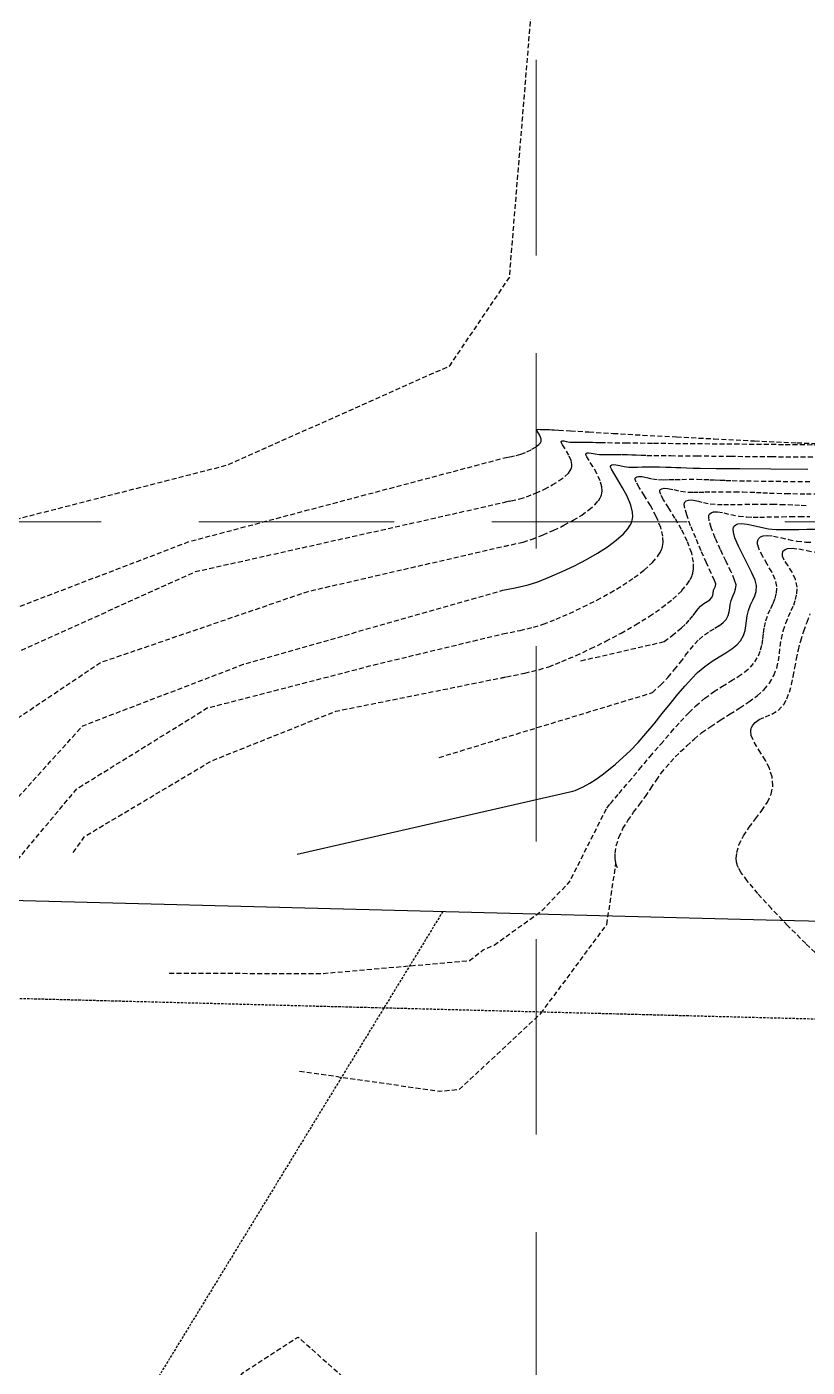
# Model space of a CAD drawing. Header units: inches. Extents: x 8135 to 11700, y -938 to 4760.
# Drawn here: x 10221.2 to 10301, y 4047.2 to 4184.4 of the extents above; entities that cross this region are included whole.
import ezdxf

# ---------------------------------------------------------------- set-up
doc = ezdxf.new("R2010")
doc.units = ezdxf.units.IN
doc.header["$MEASUREMENT"] = 0
for name, pattern in [('DASHED', [0.75, 0.5, -0.25]), ('DASHED2', [0.375, 0.25, -0.125]), ('HIDDEN', [0.375, 0.25, -0.125])]:
    doc.linetypes.add(name, pattern=pattern)
for name, color, linetype in [('ADJ', 11, 'Continuous'), ('EC', 35, 'DASHED'), ('ESMT', 7, 'HIDDEN'), ('EX-ESMT', 8, 'DASHED2'), ('GRID', 254, 'HIDDEN')]:
    doc.layers.add(name, color=color, linetype=linetype)

msp = doc.modelspace()

# ---------------------------------------------------------------- linework, layer by layer
at = {"layer": 'ADJ', "ltscale": 100}
msp.add_line((10114.71, 4097.69), (10296.83, 4093), dxfattribs=at)
at = {"layer": 'ADJ'}
msp.add_line((10296.83, 4093), (10393.12, 4090.51), dxfattribs=at)
at = {"layer": 'EC', "color": 35}
for p, q in [((10273.33, 4143.2), (10273.49, 4143.21)), ((10273.4, 4143.03), (10273.33, 4143.2)), ((10273.6, 4142.72), (10273.4, 4143.03)), ((10273.49, 4143.21), (10273.74, 4143.17)), ((10273.75, 4142.41), (10273.6, 4142.72)), ((10273.74, 4143.17), (10273.93, 4143.17)), ((10273.82, 4142.18), (10273.75, 4142.41)), ((10273.8, 4141.97), (10273.82, 4142.04)), ((10273.82, 4142.04), (10273.82, 4142.18)), ((10273.93, 4143.17), (10274.14, 4143.17)), ((10274.14, 4143.17), (10274.41, 4143.17)), ((10274.41, 4143.17), (10274.66, 4143.17)), ((10274.66, 4143.17), (10274.88, 4143.16)), ((10274.88, 4143.16), (10275.15, 4143.15)), ((10275.15, 4143.15), (10275.6, 4143.12)), ((10275.6, 4143.12), (10276.81, 4143.05)), ((10276.81, 4143.05), (10278.69, 4142.93)), ((10278.69, 4142.93), (10281.18, 4142.79)), ((10281.18, 4142.79), (10284.2, 4142.61)), ((10284.2, 4142.61), (10287.66, 4142.43)), ((10287.66, 4142.43), (10291.5, 4142.23)), ((10291.5, 4142.23), (10295.64, 4142.02)), ((10271.73, 4140.65), (10272.32, 4140.89)), ((10272.32, 4140.89), (10272.85, 4141.16)), ((10272.85, 4141.16), (10273.3, 4141.43)), ((10273.3, 4141.43), (10273.57, 4141.65)), ((10273.57, 4141.65), (10273.72, 4141.82)), ((10273.72, 4141.82), (10273.78, 4141.92)), ((10273.78, 4141.92), (10273.8, 4141.97)), ((10275.85, 4141.93), (10275.86, 4141.95)), ((10275.88, 4141.83), (10275.85, 4141.93)), ((10275.86, 4141.95), (10275.89, 4141.98)), ((10276, 4141.61), (10275.88, 4141.83)), ((10275.89, 4141.98), (10275.96, 4142.01)), ((10275.96, 4142.01), (10276.12, 4142.01)), ((10276.26, 4141.2), (10276, 4141.61)), ((10276.12, 4142.01), (10276.37, 4141.95)), ((10276.63, 4140.55), (10276.26, 4141.2)), ((10276.37, 4141.95), (10276.75, 4141.89)), ((10276.75, 4141.89), (10277.06, 4141.89)), ((10277.06, 4141.89), (10277.4, 4141.9)), ((10277.4, 4141.9), (10277.79, 4141.9)), ((10277.79, 4141.9), (10278.25, 4141.9)), ((10278.25, 4141.9), (10278.68, 4141.89)), ((10278.37, 4140.68), (10278.39, 4140.71)), ((10278.39, 4140.59), (10278.37, 4140.68)), ((10278.39, 4140.71), (10278.42, 4140.74)), ((10278.42, 4140.74), (10278.5, 4140.79)), ((10278.5, 4140.79), (10278.66, 4140.81)), ((10278.66, 4140.81), (10278.92, 4140.77)), ((10278.68, 4141.89), (10279.05, 4141.88)), ((10278.92, 4140.77), (10279.32, 4140.68)), ((10279.05, 4141.88), (10279.42, 4141.86)), ((10279.32, 4140.68), (10279.77, 4140.62)), ((10279.42, 4141.86), (10279.89, 4141.85)), ((10279.89, 4141.85), (10280.6, 4141.84)), ((10280.6, 4141.84), (10282.45, 4141.82)), ((10282.45, 4141.82), (10285.31, 4141.79)), ((10285.31, 4141.79), (10289.07, 4141.75)), ((10289.07, 4141.75), (10293.6, 4141.71)), ((10293.6, 4141.71), (10298.79, 4141.66)), ((10295.64, 4142.02), (10299.99, 4141.83)), ((10298.79, 4141.66), (10304.52, 4141.6)), ((10299.99, 4141.83), (10304.49, 4141.64)), ((10270.23, 4140.33), (10270.59, 4140.38)), ((10270.59, 4140.38), (10271.25, 4140.51)), ((10271.25, 4140.51), (10271.73, 4140.65)), ((10276.86, 4140), (10276.63, 4140.55)), ((10276.94, 4139.6), (10276.86, 4140)), ((10276.9, 4139.24), (10276.93, 4139.35)), ((10276.93, 4139.35), (10276.94, 4139.6)), ((10278.48, 4140.39), (10278.39, 4140.59)), ((10278.7, 4140.01), (10278.48, 4140.39)), ((10279.09, 4139.4), (10278.7, 4140.01)), ((10279.5, 4138.69), (10279.09, 4139.4)), ((10279.77, 4140.62), (10280.15, 4140.61)), ((10280.15, 4140.61), (10280.56, 4140.62)), ((10280.56, 4140.62), (10281.01, 4140.63)), ((10281.01, 4140.63), (10281.51, 4140.63)), ((10281.51, 4140.63), (10282.09, 4140.63)), ((10282.09, 4140.63), (10282.64, 4140.62)), ((10282.64, 4140.62), (10283.1, 4140.6)), ((10283.1, 4140.6), (10283.54, 4140.58)), ((10283.54, 4140.58), (10284.03, 4140.56)), ((10284.03, 4140.56), (10284.63, 4140.54)), ((10284.63, 4140.54), (10285.34, 4140.53)), ((10285.34, 4140.53), (10287.07, 4140.51)), ((10287.07, 4140.51), (10289.73, 4140.49)), ((10289.73, 4140.49), (10293.19, 4140.45)), ((10293.19, 4140.45), (10297.35, 4140.41)), ((10297.35, 4140.41), (10302.11, 4140.37)), ((10274.94, 4137.51), (10275.65, 4137.95)), ((10275.65, 4137.95), (10276.24, 4138.39)), ((10276.24, 4138.39), (10276.59, 4138.73)), ((10276.59, 4138.73), (10276.78, 4138.99)), ((10276.78, 4138.99), (10276.86, 4139.15)), ((10276.86, 4139.15), (10276.9, 4139.24)), ((10279.85, 4137.93), (10279.5, 4138.69)), ((10280.02, 4137.33), (10279.85, 4137.93)), ((10283.42, 4138.18), (10283.44, 4138.22)), ((10283.43, 4138.06), (10283.42, 4138.18)), ((10283.54, 4137.78), (10283.43, 4138.06)), ((10283.44, 4138.22), (10283.48, 4138.27)), ((10283.48, 4138.27), (10283.58, 4138.34)), ((10283.58, 4138.34), (10283.78, 4138.39)), ((10283.78, 4138.39), (10284.11, 4138.37)), ((10284.11, 4138.37), (10284.61, 4138.26)), ((10284.61, 4138.26), (10285.19, 4138.13)), ((10285.19, 4138.13), (10285.81, 4138.06)), ((10285.81, 4138.06), (10286.34, 4138.05)), ((10286.34, 4138.05), (10286.91, 4138.06)), ((10286.91, 4138.06), (10287.52, 4138.07)), ((10287.52, 4138.07), (10288.19, 4138.08)), ((10288.19, 4138.08), (10288.94, 4138.09)), ((10288.94, 4138.09), (10289.77, 4138.09)), ((10289.77, 4138.09), (10290.46, 4138.07)), ((10290.46, 4138.07), (10291.06, 4138.05)), ((10291.06, 4138.05), (10291.61, 4138.03)), ((10291.61, 4138.03), (10292.14, 4138)), ((10292.14, 4138), (10292.71, 4137.98)), ((10292.71, 4137.98), (10293.35, 4137.96)), ((10293.35, 4137.96), (10294.11, 4137.93)), ((10294.11, 4137.93), (10294.81, 4137.92)), ((10294.81, 4137.92), (10296.33, 4137.91)), ((10272.3, 4136.3), (10273.24, 4136.68)), ((10273.24, 4136.68), (10274.13, 4137.08)), ((10274.13, 4137.08), (10274.94, 4137.51)), ((10279.99, 4136.5), (10280.03, 4136.63)), ((10280.06, 4136.9), (10280.02, 4137.33)), ((10280.03, 4136.63), (10280.06, 4136.9)), ((10283.84, 4137.26), (10283.54, 4137.78)), ((10284.38, 4136.41), (10283.84, 4137.26)), ((10285.94, 4136.93), (10285.96, 4136.97)), ((10285.95, 4136.81), (10285.94, 4136.93)), ((10286.05, 4136.53), (10285.95, 4136.81)), ((10285.96, 4136.97), (10286.01, 4137.04)), ((10286.01, 4137.04), (10286.14, 4137.12)), ((10286.14, 4137.12), (10286.38, 4137.18)), ((10286.38, 4137.18), (10286.78, 4137.16)), ((10286.78, 4137.16), (10287.38, 4137.03)), ((10287.38, 4137.03), (10288.08, 4136.87)), ((10288.08, 4136.87), (10288.82, 4136.78)), ((10288.82, 4136.78), (10289.38, 4136.77)), ((10289.38, 4136.77), (10289.96, 4136.78)), ((10289.96, 4136.78), (10290.57, 4136.79)), ((10290.57, 4136.79), (10291.23, 4136.8)), ((10291.23, 4136.8), (10291.95, 4136.81)), ((10291.95, 4136.81), (10292.74, 4136.82)), ((10292.74, 4136.82), (10293.61, 4136.81)), ((10293.61, 4136.81), (10294.44, 4136.8)), ((10294.44, 4136.8), (10295.17, 4136.77)), ((10295.17, 4136.77), (10295.83, 4136.75)), ((10295.83, 4136.75), (10296.48, 4136.72)), ((10296.33, 4137.91), (10298.56, 4137.88)), ((10296.48, 4136.72), (10297.16, 4136.68)), ((10297.16, 4136.68), (10297.94, 4136.66)), ((10297.94, 4136.66), (10298.85, 4136.63)), ((10298.56, 4137.88), (10301.43, 4137.86)), ((10298.85, 4136.63), (10299.55, 4136.62)), ((10299.55, 4136.62), (10300.95, 4136.6)), ((10300.95, 4136.6), (10302.98, 4136.58)), ((10270.11, 4135.78), (10270.71, 4135.89)), ((10270.71, 4135.89), (10271.62, 4136.09)), ((10271.62, 4136.09), (10272.3, 4136.3)), ((10278.69, 4134.95), (10279.29, 4135.48)), ((10279.29, 4135.48), (10279.66, 4135.9)), ((10279.66, 4135.9), (10279.86, 4136.2)), ((10279.86, 4136.2), (10279.95, 4136.4)), ((10279.95, 4136.4), (10279.99, 4136.5)), ((10284.99, 4135.4), (10284.38, 4136.41)), ((10285.59, 4134.29), (10284.99, 4135.4)), ((10286.33, 4136), (10286.05, 4136.53)), ((10286.86, 4135.14), (10286.33, 4136)), ((10288.44, 4135.51), (10288.46, 4135.68)), ((10288.5, 4135.14), (10288.44, 4135.51)), ((10288.46, 4135.68), (10288.49, 4135.73)), ((10288.49, 4135.73), (10288.54, 4135.79)), ((10288.54, 4135.79), (10288.66, 4135.88)), ((10288.66, 4135.88), (10288.88, 4135.96)), ((10288.88, 4135.96), (10289.24, 4135.97)), ((10289.24, 4135.97), (10289.78, 4135.88)), ((10289.78, 4135.88), (10290.41, 4135.73)), ((10290.41, 4135.73), (10291.11, 4135.58)), ((10291.11, 4135.58), (10291.84, 4135.51)), ((10291.84, 4135.51), (10292.49, 4135.5)), ((10292.49, 4135.5), (10293.17, 4135.5)), ((10293.17, 4135.5), (10293.89, 4135.51)), ((10293.89, 4135.51), (10294.66, 4135.53)), ((10294.66, 4135.53), (10295.51, 4135.54)), ((10295.51, 4135.54), (10296.43, 4135.55)), ((10296.43, 4135.55), (10297.45, 4135.54)), ((10297.45, 4135.54), (10298.31, 4135.52)), ((10298.31, 4135.52), (10299.07, 4135.5)), ((10299.07, 4135.5), (10299.76, 4135.47)), ((10299.76, 4135.47), (10300.43, 4135.44)), ((10300.43, 4135.44), (10301.1, 4135.41)), ((10276.14, 4133.38), (10277.09, 4133.9)), ((10277.09, 4133.9), (10277.95, 4134.42)), ((10277.95, 4134.42), (10278.69, 4134.95)), ((10286.05, 4133.15), (10285.59, 4134.29)), ((10287.5, 4134.11), (10286.86, 4135.14)), ((10288.17, 4132.96), (10287.5, 4134.11)), ((10288.7, 4134.45), (10288.5, 4135.14)), ((10289.1, 4133.34), (10288.7, 4134.45)), ((10290.95, 4134.24), (10290.98, 4134.42)), ((10291, 4133.85), (10290.95, 4134.24)), ((10290.98, 4134.42), (10291.01, 4134.49)), ((10291.21, 4133.15), (10291, 4133.85)), ((10291.01, 4134.49), (10291.07, 4134.55)), ((10291.07, 4134.55), (10291.21, 4134.66)), ((10291.21, 4134.66), (10291.46, 4134.75)), ((10291.46, 4134.75), (10291.87, 4134.76)), ((10291.87, 4134.76), (10292.5, 4134.65)), ((10292.5, 4134.65), (10293.22, 4134.48)), ((10293.22, 4134.48), (10294.02, 4134.32)), ((10294.02, 4134.32), (10294.86, 4134.23)), ((10294.86, 4134.23), (10295.51, 4134.22)), ((10295.51, 4134.22), (10296.18, 4134.22)), ((10296.18, 4134.22), (10296.89, 4134.23)), ((10296.89, 4134.23), (10297.64, 4134.24)), ((10297.64, 4134.24), (10298.45, 4134.26)), ((10298.45, 4134.26), (10299.32, 4134.27)), ((10299.32, 4134.27), (10300.26, 4134.28)), ((10300.26, 4134.28), (10301.29, 4134.27)), ((10274.01, 4132.4), (10275.1, 4132.88)), ((10275.1, 4132.88), (10276.14, 4133.38)), ((10286.26, 4132.26), (10286.05, 4133.15)), ((10288.76, 4131.75), (10288.17, 4132.96)), ((10289.62, 4132.08), (10289.1, 4133.34)), ((10291.63, 4132.07), (10291.21, 4133.15)), ((10270, 4131.24), (10270.77, 4131.39)), ((10270.77, 4131.39), (10271.97, 4131.67)), ((10271.97, 4131.67), (10272.87, 4131.95)), ((10272.87, 4131.95), (10274.01, 4132.4)), ((10286.18, 4131.03), (10286.23, 4131.22)), ((10286.23, 4131.22), (10286.29, 4131.62)), ((10286.29, 4131.62), (10286.26, 4132.26)), ((10289.21, 4130.53), (10288.76, 4131.75)), ((10290.18, 4130.77), (10289.62, 4132.08)), ((10292.17, 4130.88), (10291.63, 4132.07)), ((10295.95, 4131.73), (10296.01, 4131.91)), ((10295.96, 4131.4), (10295.95, 4131.73)), ((10296.12, 4130.89), (10295.96, 4131.4)), ((10296.01, 4131.91), (10296.06, 4132)), ((10296.06, 4132), (10296.13, 4132.07)), ((10296.13, 4132.07), (10296.27, 4132.19)), ((10296.27, 4132.19), (10296.53, 4132.31)), ((10296.53, 4132.31), (10296.95, 4132.35)), ((10296.95, 4132.35), (10297.58, 4132.28)), ((10297.58, 4132.28), (10298.31, 4132.12)), ((10298.31, 4132.12), (10299.12, 4131.93)), ((10299.12, 4131.93), (10299.98, 4131.76)), ((10299.98, 4131.76), (10300.89, 4131.67)), ((10300.89, 4131.67), (10301.61, 4131.66)), ((10285.19, 4129.57), (10285.71, 4130.17)), ((10285.71, 4130.17), (10285.99, 4130.61)), ((10285.99, 4130.61), (10286.13, 4130.89)), ((10286.13, 4130.89), (10286.18, 4131.03)), ((10289.39, 4129.59), (10289.21, 4130.53)), ((10290.74, 4129.53), (10290.18, 4130.77)), ((10292.73, 4129.69), (10292.17, 4130.88)), ((10296.49, 4130.18), (10296.12, 4130.89)), ((10296.95, 4129.4), (10296.49, 4130.18)), ((10298.49, 4130.51), (10298.54, 4130.67)), ((10298.52, 4130.23), (10298.49, 4130.51)), ((10298.69, 4129.82), (10298.52, 4130.23)), ((10298.54, 4130.67), (10298.59, 4130.75)), ((10298.59, 4130.75), (10298.64, 4130.81)), ((10298.64, 4130.81), (10298.77, 4130.91)), ((10299.07, 4129.24), (10298.69, 4129.82)), ((10298.77, 4130.91), (10299.03, 4131)), ((10299.03, 4131), (10299.48, 4131.03)), ((10299.48, 4131.03), (10300.18, 4130.96)), ((10300.18, 4130.96), (10301, 4130.81)), ((10301, 4130.81), (10301.92, 4130.63)), ((10283.33, 4128.02), (10284.35, 4128.8)), ((10284.35, 4128.8), (10285.19, 4129.57)), ((10289.27, 4128.29), (10289.33, 4128.49)), ((10289.33, 4128.49), (10289.4, 4128.92)), ((10289.4, 4128.92), (10289.39, 4129.59)), ((10291.21, 4128.48), (10290.74, 4129.53)), ((10291.54, 4127.72), (10291.21, 4128.48)), ((10293.24, 4128.62), (10292.73, 4129.69)), ((10293.61, 4127.78), (10293.24, 4128.62)), ((10297.41, 4128.61), (10296.95, 4129.4)), ((10297.77, 4127.84), (10297.41, 4128.61)), ((10299.49, 4128.58), (10299.07, 4129.24)), ((10299.84, 4127.84), (10299.49, 4128.58)), ((10280.87, 4126.47), (10282.16, 4127.24)), ((10282.16, 4127.24), (10283.33, 4128.02)), ((10288.2, 4126.69), (10288.76, 4127.35)), ((10288.76, 4127.35), (10289.07, 4127.83)), ((10289.07, 4127.83), (10289.22, 4128.14)), ((10289.22, 4128.14), (10289.27, 4128.29)), ((10291.46, 4126.73), (10291.56, 4126.96)), ((10291.67, 4127.38), (10291.54, 4127.72)), ((10291.56, 4126.96), (10291.64, 4127.15)), ((10291.64, 4127.15), (10291.67, 4127.38)), ((10293.75, 4127.3), (10293.61, 4127.78)), ((10293.71, 4126.85), (10293.75, 4127.3)), ((10297.92, 4127.13), (10297.77, 4127.84)), ((10297.89, 4126.44), (10297.92, 4127.13)), ((10300, 4127.04), (10299.84, 4127.84)), ((10299.97, 4126.38), (10300, 4127.04)), ((10278.11, 4125.02), (10279.51, 4125.73)), ((10279.51, 4125.73), (10280.87, 4126.47)), ((10286.16, 4124.95), (10287.28, 4125.83)), ((10287.28, 4125.83), (10288.2, 4126.69)), ((10290.79, 4125.57), (10291.06, 4125.74)), ((10291.06, 4125.74), (10291.25, 4125.94)), ((10291.25, 4125.94), (10291.37, 4126.2)), ((10291.37, 4126.2), (10291.41, 4126.45)), ((10291.41, 4126.45), (10291.46, 4126.73)), ((10293.16, 4125.28), (10293.24, 4125.69)), ((10293.24, 4125.69), (10293.42, 4126.14)), ((10293.42, 4126.14), (10293.59, 4126.5)), ((10293.59, 4126.5), (10293.71, 4126.85)), ((10297.55, 4125.38), (10297.75, 4125.88)), ((10297.75, 4125.88), (10297.89, 4126.44)), ((10299.65, 4125.22), (10299.85, 4125.78)), ((10299.85, 4125.78), (10299.97, 4126.38)), ((10275.33, 4123.77), (10276.7, 4124.36)), ((10276.7, 4124.36), (10278.11, 4125.02)), ((10284.88, 4124.07), (10286.16, 4124.95)), ((10289.35, 4124.14), (10289.63, 4124.52)), ((10289.63, 4124.52), (10289.89, 4124.84)), ((10289.89, 4124.84), (10290.12, 4125.1)), ((10290.12, 4125.1), (10290.46, 4125.37)), ((10290.46, 4125.37), (10290.79, 4125.57)), ((10292.94, 4124.15), (10293.05, 4124.53)), ((10293.05, 4124.53), (10293.11, 4124.9)), ((10293.11, 4124.9), (10293.16, 4125.28)), ((10296.81, 4123.61), (10297.05, 4124.31)), ((10297.05, 4124.31), (10297.31, 4124.88)), ((10297.31, 4124.88), (10297.55, 4125.38)), ((10299.13, 4124.04), (10299.4, 4124.65)), ((10299.4, 4124.65), (10299.65, 4125.22)), ((10301.02, 4123.47), (10301.35, 4124.33)), ((10271.64, 4122.62), (10273.03, 4122.95)), ((10273.03, 4122.95), (10274.02, 4123.25)), ((10274.02, 4123.25), (10275.33, 4123.77)), ((10281.98, 4122.34), (10283.47, 4123.19)), ((10283.47, 4123.19), (10284.88, 4124.07)), ((10287.8, 4122.57), (10288.17, 4122.87)), ((10288.17, 4122.87), (10288.63, 4123.3)), ((10288.63, 4123.3), (10289.02, 4123.73)), ((10289.02, 4123.73), (10289.35, 4124.14)), ((10291.07, 4122.53), (10291.59, 4122.85)), ((10291.59, 4122.85), (10292.05, 4123.14)), ((10292.05, 4123.14), (10292.44, 4123.43)), ((10292.44, 4123.43), (10292.73, 4123.75)), ((10292.73, 4123.75), (10292.94, 4124.15)), ((10296.56, 4122.35), (10296.65, 4122.96)), ((10296.65, 4122.96), (10296.81, 4123.61)), ((10298.59, 4122.58), (10298.85, 4123.37)), ((10298.85, 4123.37), (10299.13, 4124.04)), ((10300.69, 4122.54), (10301.02, 4123.47)), ((10269.77, 4122.24), (10269.89, 4122.27)), ((10269.89, 4122.27), (10271.64, 4122.62)), ((10278.89, 4120.76), (10280.44, 4121.52)), ((10280.44, 4121.52), (10281.98, 4122.34)), ((10286.4, 4121.47), (10287.2, 4122.09)), ((10287.2, 4122.09), (10287.8, 4122.57)), ((10289.53, 4121.25), (10289.96, 4121.7)), ((10289.96, 4121.7), (10290.52, 4122.16)), ((10290.52, 4122.16), (10291.07, 4122.53)), ((10296.41, 4121.19), (10296.49, 4121.77)), ((10296.49, 4121.77), (10296.56, 4122.35)), ((10298.28, 4120.98), (10298.39, 4121.75)), ((10298.39, 4121.75), (10298.59, 4122.58)), ((10300.13, 4120.62), (10300.37, 4121.54)), ((10300.37, 4121.54), (10300.69, 4122.54)), ((10277.38, 4120.06), (10278.89, 4120.76)), ((10288.59, 4120.07), (10289.08, 4120.7)), ((10289.08, 4120.7), (10289.53, 4121.25)), ((10296.04, 4120.02), (10296.27, 4120.62)), ((10296.27, 4120.62), (10296.41, 4121.19)), ((10298.09, 4119.5), (10298.19, 4120.23)), ((10298.19, 4120.23), (10298.28, 4120.98)), ((10299.94, 4119.7), (10300.13, 4120.62)), ((10273.58, 4118.6), (10274.59, 4118.9)), ((10274.59, 4118.9), (10275.93, 4119.43)), ((10275.93, 4119.43), (10277.38, 4120.06)), ((10287.46, 4118.61), (10288.06, 4119.36)), ((10288.06, 4119.36), (10288.59, 4120.07)), ((10294.65, 4118.37), (10295.23, 4118.85)), ((10295.23, 4118.85), (10295.68, 4119.39)), ((10295.68, 4119.39), (10296.04, 4120.02)), ((10297.62, 4118.01), (10297.91, 4118.77)), ((10297.91, 4118.77), (10298.09, 4119.5)), ((10299.6, 4117.91), (10299.77, 4118.79)), ((10299.77, 4118.79), (10299.94, 4119.7)), ((10269.66, 4117.77), (10270.25, 4117.87)), ((10270.25, 4117.87), (10272.12, 4118.25)), ((10272.12, 4118.25), (10273.58, 4118.6)), ((10286.04, 4117.04), (10286.79, 4117.83)), ((10286.79, 4117.83), (10287.46, 4118.61)), ((10292.35, 4116.91), (10293.19, 4117.42)), ((10293.19, 4117.42), (10293.96, 4117.9)), ((10293.96, 4117.9), (10294.65, 4118.37)), ((10297.16, 4117.21), (10297.62, 4118.01)), ((10299.42, 4117.08), (10299.6, 4117.91)), ((10285.19, 4116.25), (10286.04, 4117.04)), ((10290.55, 4115.67), (10291.46, 4116.34)), ((10291.46, 4116.34), (10292.35, 4116.91)), ((10295.91, 4115.94), (10296.62, 4116.57)), ((10296.62, 4116.57), (10297.16, 4117.21)), ((10298.96, 4115.62), (10299.22, 4116.31)), ((10299.22, 4116.31), (10299.42, 4117.08)), ((10288.93, 4114.2), (10289.63, 4114.9)), ((10289.63, 4114.9), (10290.55, 4115.67)), ((10293.14, 4114.07), (10294.13, 4114.69)), ((10294.13, 4114.69), (10295.07, 4115.32)), ((10295.07, 4115.32), (10295.91, 4115.94)), ((10298.08, 4114.44), (10298.63, 4115.03)), ((10298.63, 4115.03), (10298.96, 4115.62)), ((10287.1, 4112.2), (10288.07, 4113.29)), ((10288.07, 4113.29), (10288.93, 4114.2)), ((10291.16, 4112.8), (10292.14, 4113.44)), ((10292.14, 4113.44), (10293.14, 4114.07)), ((10295.71, 4113.21), (10296.13, 4113.5)), ((10296.13, 4113.5), (10296.76, 4113.78)), ((10296.76, 4113.78), (10297.43, 4114.06)), ((10297.43, 4114.06), (10298.08, 4114.44)), ((10286.05, 4110.99), (10287.1, 4112.2)), ((10289.46, 4111.5), (10290.26, 4112.16)), ((10290.26, 4112.16), (10291.16, 4112.8)), ((10295.26, 4112.23), (10295.28, 4112.45)), ((10295.31, 4111.89), (10295.26, 4112.23)), ((10295.28, 4112.45), (10295.3, 4112.55)), ((10295.3, 4112.55), (10295.35, 4112.69)), ((10295.49, 4111.41), (10295.31, 4111.89)), ((10295.35, 4112.69), (10295.47, 4112.93)), ((10295.47, 4112.93), (10295.71, 4113.21)), ((10284.95, 4109.71), (10286.05, 4110.99)), ((10288.08, 4110.21), (10288.72, 4110.8)), ((10288.72, 4110.8), (10289.46, 4111.5)), ((10295.85, 4110.76), (10295.49, 4111.41)), ((10296.29, 4110.07), (10295.85, 4110.76)), ((10283.85, 4108.4), (10284.95, 4109.71)), ((10286.57, 4108.6), (10287.04, 4109.15)), ((10287.04, 4109.15), (10287.53, 4109.67)), ((10287.53, 4109.67), (10288.08, 4110.21)), ((10296.75, 4109.32), (10296.29, 4110.07)), ((10297.16, 4108.51), (10296.75, 4109.32)), ((10282.78, 4107.13), (10283.85, 4108.4)), ((10285.6, 4107.29), (10286.1, 4108)), ((10286.1, 4108), (10286.57, 4108.6)), ((10297.44, 4107.64), (10297.16, 4108.51)), ((10281.78, 4105.94), (10282.78, 4107.13)), ((10284.48, 4105.63), (10285.04, 4106.45)), ((10285.04, 4106.45), (10285.6, 4107.29)), ((10297.36, 4105.87), (10297.53, 4106.72)), ((10297.53, 4106.72), (10297.44, 4107.64)), ((10280.89, 4104.88), (10281.78, 4105.94)), ((10283.88, 4104.81), (10284.48, 4105.63)), ((10296.4, 4104.19), (10296.96, 4105.03)), ((10296.96, 4105.03), (10297.36, 4105.87)), ((10280.52, 4104.44), (10280.89, 4104.88)), ((10282.69, 4103.17), (10283.27, 4104)), ((10283.27, 4104), (10283.88, 4104.81)), ((10295.75, 4103.34), (10296.4, 4104.19)), ((10281.77, 4101.46), (10282.18, 4102.33)), ((10282.18, 4102.33), (10282.69, 4103.17)), ((10294.5, 4101.58), (10295.09, 4102.47)), ((10295.09, 4102.47), (10295.75, 4103.34)), ((10281.49, 4100.56), (10281.77, 4101.46)), ((10294.05, 4100.66), (10294.5, 4101.58)), ((10281.38, 4099.82), (10281.49, 4100.56)), ((10281.39, 4099.25), (10281.38, 4099.82)), ((10293.78, 4099.3), (10293.83, 4099.89)), ((10293.83, 4099.89), (10294.05, 4100.66)), ((10280.53, 4092.52), (10281.45, 4098.75)), ((10281.43, 4098.85), (10281.39, 4099.25)), ((10281.47, 4098.65), (10281.43, 4098.85)), ((10281.5, 4098.56), (10281.47, 4098.65)), ((10281.62, 4098.31), (10281.5, 4098.56)), ((10293.81, 4098.89), (10293.78, 4099.3)), ((10293.85, 4098.69), (10293.81, 4098.89)), ((10293.88, 4098.58), (10293.85, 4098.69)), ((10293.99, 4098.31), (10293.88, 4098.58)), ((10294.29, 4097.82), (10293.99, 4098.31)), ((10294.9, 4096.98), (10294.29, 4097.82)), ((10295.98, 4095.68), (10294.9, 4096.98)), ((10297.37, 4094.15), (10295.98, 4095.68)), ((10299.02, 4092.43), (10297.37, 4094.15)), ((10273.78, 4083.42), (10280.53, 4092.52)), ((10300.89, 4090.56), (10299.02, 4092.43)), ((10302.91, 4088.59), (10300.89, 4090.56)), ((10265.42, 4075.64, 548), (10273.78, 4083.42))]:
    msp.add_line(p, q, dxfattribs=at)
at = {"layer": 'EC', "color": 35, "linetype": 'Continuous'}
for p, q in [((10280.9, 4139.43), (10280.91, 4139.46)), ((10280.9, 4139.33), (10280.9, 4139.43)), ((10280.99, 4139.11), (10280.9, 4139.33)), ((10280.91, 4139.46), (10280.95, 4139.5)), ((10280.95, 4139.5), (10281.03, 4139.56)), ((10281.03, 4139.56), (10281.19, 4139.6)), ((10281.19, 4139.6), (10281.45, 4139.58)), ((10281.45, 4139.58), (10281.84, 4139.5)), ((10281.84, 4139.5), (10282.3, 4139.4)), ((10282.3, 4139.4), (10282.79, 4139.34)), ((10282.79, 4139.34), (10283.21, 4139.33)), ((10283.21, 4139.33), (10283.66, 4139.34)), ((10283.66, 4139.34), (10284.15, 4139.35)), ((10284.15, 4139.35), (10284.68, 4139.36)), ((10284.68, 4139.36), (10285.27, 4139.36)), ((10285.27, 4139.36), (10285.93, 4139.36)), ((10285.93, 4139.36), (10286.56, 4139.34)), ((10286.56, 4139.34), (10287.1, 4139.33)), ((10287.1, 4139.33), (10287.6, 4139.3)), ((10287.6, 4139.3), (10288.11, 4139.28)), ((10281.23, 4138.7), (10280.99, 4139.11)), ((10281.65, 4138.03), (10281.23, 4138.7)), ((10282.14, 4137.23), (10281.65, 4138.03)), ((10288.11, 4139.28), (10288.68, 4139.26)), ((10288.68, 4139.26), (10289.37, 4139.24)), ((10289.37, 4139.24), (10290.08, 4139.23)), ((10290.08, 4139.23), (10291.7, 4139.21)), ((10291.7, 4139.21), (10294.14, 4139.19)), ((10294.14, 4139.19), (10297.31, 4139.15)), ((10297.31, 4139.15), (10301.1, 4139.12)), ((10282.62, 4136.35), (10282.14, 4137.23)), ((10282.99, 4135.44), (10282.62, 4136.35)), ((10283.15, 4134.74), (10282.99, 4135.44)), ((10283.09, 4133.76), (10283.13, 4133.92)), ((10283.13, 4133.92), (10283.17, 4134.23)), ((10283.17, 4134.23), (10283.15, 4134.74)), ((10281.49, 4131.85), (10282.23, 4132.51)), ((10282.23, 4132.51), (10282.68, 4133.02)), ((10282.68, 4133.02), (10282.92, 4133.4)), ((10282.92, 4133.4), (10283.04, 4133.64)), ((10283.04, 4133.64), (10283.09, 4133.76)), ((10293.46, 4133), (10293.5, 4133.17)), ((10293.48, 4132.67), (10293.46, 4133)), ((10293.63, 4132.1), (10293.48, 4132.67)), ((10293.5, 4133.17), (10293.54, 4133.24)), ((10293.54, 4133.24), (10293.59, 4133.31)), ((10293.59, 4133.31), (10293.72, 4133.42)), ((10293.72, 4133.42), (10293.95, 4133.52)), ((10293.95, 4133.52), (10294.33, 4133.56)), ((10294.33, 4133.56), (10294.9, 4133.5)), ((10294.9, 4133.5), (10295.55, 4133.35)), ((10295.55, 4133.35), (10296.28, 4133.18)), ((10296.28, 4133.18), (10297.06, 4133.03)), ((10297.06, 4133.03), (10297.87, 4132.95)), ((10297.87, 4132.95), (10298.61, 4132.94)), ((10298.61, 4132.94), (10299.37, 4132.94)), ((10299.37, 4132.94), (10300.17, 4132.95)), ((10300.17, 4132.95), (10301.01, 4132.97)), ((10301.01, 4132.97), (10301.92, 4132.99)), ((10279.57, 4130.52), (10280.6, 4131.18)), ((10280.6, 4131.18), (10281.49, 4131.85)), ((10293.99, 4131.26), (10293.63, 4132.1)), ((10294.44, 4130.34), (10293.99, 4131.26)), ((10277.22, 4129.24), (10278.43, 4129.87)), ((10278.43, 4129.87), (10279.57, 4130.52)), ((10294.93, 4129.4), (10294.44, 4130.34)), ((10274.7, 4128.1), (10275.97, 4128.65)), ((10275.97, 4128.65), (10277.22, 4129.24)), ((10295.38, 4128.51), (10294.93, 4129.4)), ((10295.7, 4127.76), (10295.38, 4128.51)), ((10269.89, 4126.74), (10271.14, 4126.99)), ((10271.14, 4126.99), (10272.47, 4127.3)), ((10272.47, 4127.3), (10273.45, 4127.6)), ((10273.45, 4127.6), (10274.7, 4128.1)), ((10295.84, 4127.21), (10295.7, 4127.76)), ((10295.8, 4126.62), (10295.84, 4127.21)), ((10295.24, 4125.25), (10295.46, 4125.72)), ((10295.46, 4125.72), (10295.66, 4126.15)), ((10295.66, 4126.15), (10295.8, 4126.62)), ((10294.9, 4124.1), (10295.03, 4124.65)), ((10295.03, 4124.65), (10295.24, 4125.25)), ((10294.68, 4122.61), (10294.77, 4123.1)), ((10294.77, 4123.1), (10294.83, 4123.59)), ((10294.83, 4123.59), (10294.9, 4124.1)), ((10293.82, 4121.13), (10294.2, 4121.57)), ((10294.2, 4121.57), (10294.5, 4122.1)), ((10294.5, 4122.1), (10294.68, 4122.61)), ((10292.04, 4119.93), (10292.71, 4120.34)), ((10292.71, 4120.34), (10293.31, 4120.73)), ((10293.31, 4120.73), (10293.82, 4121.13)), ((10289.79, 4118.3), (10290.56, 4118.94)), ((10290.56, 4118.94), (10291.32, 4119.47)), ((10291.32, 4119.47), (10292.04, 4119.93)), ((10288.54, 4116.95), (10289.21, 4117.71)), ((10289.21, 4117.71), (10289.79, 4118.3)), ((10287.02, 4115.11), (10287.81, 4116.08)), ((10287.81, 4116.08), (10288.54, 4116.95)), ((10286.2, 4114.1), (10287.02, 4115.11)), ((10285.37, 4113.07), (10286.2, 4114.1)), ((10283.72, 4111.14), (10284.53, 4112.07)), ((10284.53, 4112.07), (10285.37, 4113.07)), ((10282.93, 4110.31), (10283.72, 4111.14)), ((10281.4, 4108.93), (10282.2, 4109.63)), ((10282.2, 4109.63), (10282.93, 4110.31)), ((10279.44, 4107.39), (10280.06, 4107.84)), ((10280.06, 4107.84), (10280.7, 4108.34)), ((10280.7, 4108.34), (10281.4, 4108.93)), ((10277.28, 4106.24), (10278.1, 4106.62)), ((10278.1, 4106.62), (10278.8, 4106.99)), ((10278.8, 4106.99), (10279.44, 4107.39)), ((10277.05, 4106.15), (10277.28, 4106.24))]:
    msp.add_line(p, q, dxfattribs=at)
at = {"layer": 'EC', "color": 35, "flags": 128}
for points, elevation in [([(10115.91, 4108.2), (10168.17, 4120.69), (10241.64, 4139.54), (10264.44, 4149.7), (10270.56, 4158.75), (10274.03, 4200.96)], 559), ([(10161.68, 4095.23), (10190, 4110.87), (10216.17, 4123.46), (10237.76, 4131.71), (10270.23, 4140.33)], 558), ([(10188.01, 4089.91), (10204.82, 4105.58), (10217.37, 4119.13), (10238.41, 4128.64), (10259.26, 4133.3), (10270.71, 4135.89)], 557), ([(10200.05, 4089.91), (10213.93, 4109.42), (10228.7, 4119.34), (10249.95, 4126.62), (10270.39, 4131.32)], 556), ([(10206.27, 4089.91), (10217.37, 4102.34), (10226.88, 4112.86), (10243.33, 4119.15), (10269.89, 4126.74)], 555), ([(10212.5, 4089.91), (10226.27, 4106.41), (10239.63, 4114.68), (10256.83, 4119.13), (10269.77, 4122.24)], 554), ([(10277.88, 4119.52), (10286.4, 4121.47)], 552), ([(10225.91, 4099.9), (10227.08, 4101.53), (10240.04, 4109.26), (10252.78, 4114.35), (10270.25, 4117.87)], 553), ([(10263.35, 4109.62), (10285.19, 4116.25)], 551), ([(10268.99, 4090.41), (10273.9, 4093.95), (10276.72, 4096.9), (10280.52, 4104.44)], 549), ([(10235.74, 4087.54), (10235.74, 4087.54), (10251.33, 4087.5), (10265.42, 4088.73), (10266.48, 4088.83), (10267.86, 4089.91), (10268.99, 4090.41)], 549), ([(10249.07, 4077.51), (10263.38, 4075.46), (10265.42, 4075.64)], 548), ([(10106.45, 3836.51), (10108.5, 3836.73), (10117.67, 3839.06), (10123.79, 3837.8), (10134.17, 3842.17), (10135.09, 3842.99), (10135.07, 3843.91), (10141.92, 3852.66), (10146.65, 3860.41), (10148.59, 3862.5), (10150.67, 3867.43), (10154.05, 3873.48), (10157.03, 3876.91), (10161.63, 3882.28), (10161.72, 3893.41), (10163.88, 3896.41), (10166.92, 3900.46), (10175.77, 3900.83), (10182.25, 3909.41), (10183.19, 3909.65), (10183.42, 3909.75), (10197.43, 3911.69), (10199.67, 3913.17), (10210.3, 3915.28), (10216.17, 3925.91), (10226.66, 3931.93), (10226.56, 3942.41), (10229, 3946.09), (10231.96, 3958.91), (10232.1, 3959.49), (10232.67, 3961.42), (10239.65, 3968.32), (10239.93, 3975.41), (10238.93, 3985.25), (10239.49, 3991.41), (10233.53, 4007.04), (10233.69, 4007.91), (10234.79, 4022.26), (10235.29, 4024.41), (10236.8, 4036.72), (10239.02, 4040.91), (10243.28, 4046.64), (10248.92, 4050.29), (10259.5, 4040.91), (10265.42, 4036.55), (10268.2, 4036.66)], 547)]:
    msp.add_lwpolyline(points, dxfattribs=dict(at, elevation=elevation))
at = {"layer": 'EC', "color": 35, "linetype": 'Continuous', "elevation": 550, "flags": 128}
msp.add_lwpolyline([(10248.83, 4099.73), (10277.05, 4106.15)], dxfattribs=at)
at = {"layer": 'ESMT'}
msp.add_lwpolyline([(10113.96, 4087.7), (10557.36, 4076.28)], dxfattribs=at)
at = {"layer": 'EX-ESMT'}
msp.add_line((10263.74, 4093.85), (10099.25, 3824.73), dxfattribs=at)
at = {"layer": 'GRID', "color": 252, "linetype": 'HIDDEN', "lineweight": 0, "ltscale": 80}
for p, q in [((10273.3, -488.99), (10273.3, 4667.09)), ((8228.76, 4133.74), (11606.69, 4133.74))]:
    msp.add_line(p, q, dxfattribs=at)

doc.saveas('drawing.dxf')
